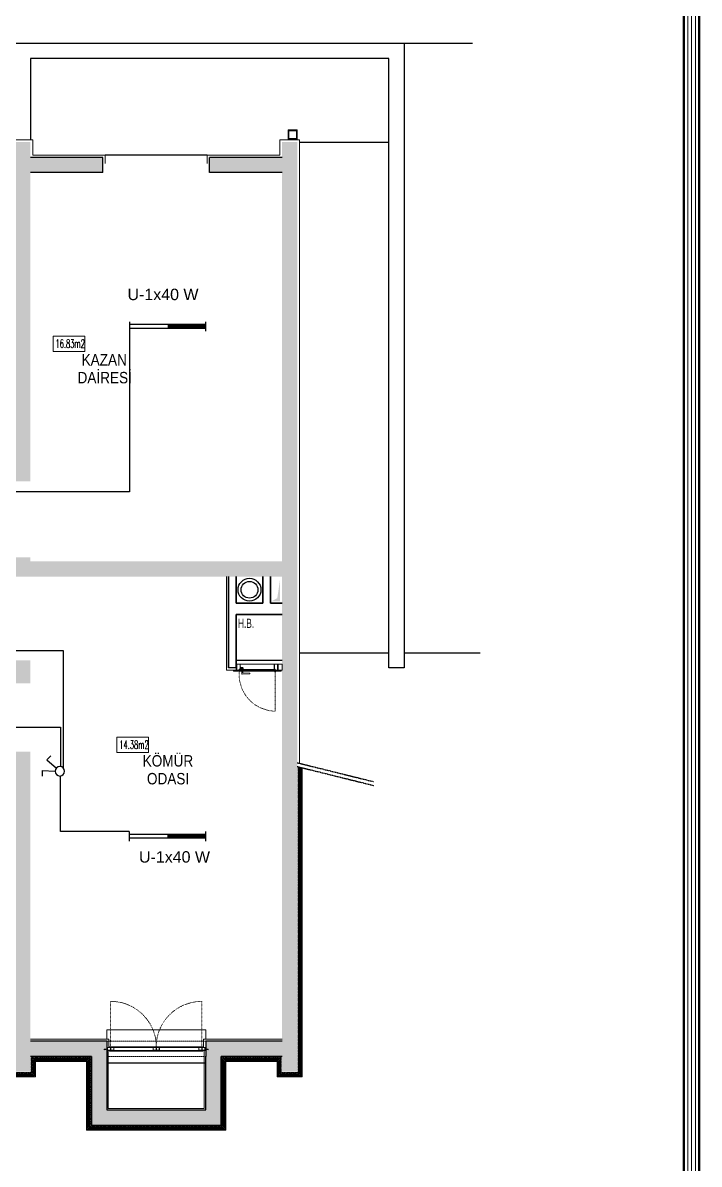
# Model space of a CAD drawing. Header units: millimetres. Extents: x -4402 to 30102, y 1696 to 6551.
# Drawn here: x 12546 to 13433, y 3504 to 5002 of the extents above; entities that cross this region are included whole.
import ezdxf

# ---------------------------------------------------------------- set-up
doc = ezdxf.new("R2010")
doc.units = ezdxf.units.MM
for name, pattern in [('DASHDOT2', [0.5, 0.25, -0.125, 0, -0.125]), ('DOT', [0.25, 0, -0.25]), ('HIDDEN', [0.375, 0.25, -0.125])]:
    doc.linetypes.add(name, pattern=pattern)
for name, color, linetype, lineweight in [('B', 30, 'Continuous', 25), ('BETON', 6, 'Continuous', 50), ('C', 1, 'Continuous', 20), ('D', 4, 'Continuous', 35), ('DY', 6, 'Continuous', 13), ('GOR-020', 2, 'Continuous', 20), ('M', 30, 'Continuous', 25), ('MH', 20, 'Continuous', 20), ('P', 1, 'Continuous', 20), ('S', 6, 'Continuous', 20), ('YYM', 20, 'Continuous', 18)]:
    doc.layers.add(name, color=color, linetype=linetype, lineweight=lineweight)
for name, color, linetype in [('BOYA', 253, 'Continuous'), ('CEMAL AYAR  AYD. HAT', 6, 'Continuous'), ('DUVARS', 4, 'Continuous'), ('ELEKTRİK YAZI', 2, 'Continuous'), ('PP', 2, 'Continuous'), ('SEMBOL', 1, 'Continuous')]:
    doc.layers.add(name, color=color, linetype=linetype)
doc.styles.add('1', font='arial.ttf', dxfattribs={"height": 18})
doc.styles.add('SIMPLEX', font='SIMPLEX.SHX', dxfattribs={"width": 0.65, "height": 10})
doc.styles.get("Standard").update_dxf_attribs({"font": 'arial.ttf'})
doc.linetypes.add('BATTING', pattern='A,0.0001,-0.1,[134,ltypeshp.shx,S=0.1,R=0,X=-0.1,Y=0],-0.2,[134,ltypeshp.shx,S=0.1,R=180,X=0.1,Y=0],-0.1', length=0.4001)

# ---------------------------------------------------------------- blocks, each defined once
blk = doc.blocks.new('SAFT-1')
at = {"layer": 'P'}
for p, q in [((50, 5), (5, 5)), ((7.1, -0.3), (7.1, 0.4)), ((8.4, 0.6), (7.3, 0.6)), ((8.3, 0.8), (7.4, 0.8)), ((7.4, 0.6), (7.4, 0.8)), ((8.3, 0.6), (8.3, 0.8)), ((8.6, -0.3), (8.6, 0.4)), ((4.1, -2.3), (4.1, -2.1)), ((4.1, -2.3), (4.1, -3.8)), ((50.9, -2.3), (4.1, -2.3)), ((50.9, -3.8), (4.1, -3.8)), ((4.1, -3.8), (4.1, -4)), ((4.2, -2), (50.8, -2)), ((4.2, -4.1), (50.8, -4.1)), ((7.1, -7.5), (7.1, -4.8)), ((8.4, -0.5), (7.3, -0.5)), ((7.4, -1.3), (7.4, -0.5)), ((17.8, -7.8), (7.6, -8)), ((8.3, -1.3), (8.3, -0.5)), ((8.6, -6.3), (8.6, -4.8)), ((17.8, -6.7), (8.6, -6.3)), ((9.1, -2.3), (9.1, -3.8)), ((17.8, -7.8), (17.8, -6.7)), ((45.9, -2.3), (45.9, -3.8)), ((50.9, -2.3), (50.9, -2.1)), ((50.9, -3.8), (50.9, -2.3)), ((50.9, -2.3), (50.9, -3.8)), ((50.9, -3.8), (50.9, -4))]:
    blk.add_line(p, q, dxfattribs=at)
at = {"layer": 'P', "color": 40, "linetype": 'DOT'}
blk.add_line((51, -4.7), (51, -56.7), dxfattribs=at)
at = {"layer": 'P', "color": 1}
for points in [[(0, -3), (0.8, -3), (0.8, 5), (0, 5)], [(0.8, -3), (3.8, -3), (3.8, -1.7), (5, -1.7), (5, 5), (0.8, 5)], [(54.2, -3), (51.2, -3), (51.2, -1.7), (50, -1.7), (50, 5), (54.2, 5)], [(60, 5), (55, 5), (55, -3), (60, -3)], [(3.8, -3), (3.8, -3.8), (-3.7, -3.8), (-3.7, -3)], [(4, -1.7), (4, -1.8), (4.2, -2), (4.6, -2), (4.8, -1.8), (4.8, -1.7), (4.5, -1.7), (4.5, -1.4), (4.3, -1.4), (4.3, -1.7)], [(51, -1.7), (51, -1.8), (50.8, -2), (50.4, -2), (50.2, -1.8), (50.2, -1.7), (50.5, -1.7), (50.5, -1.4), (50.7, -1.4), (50.7, -1.7)], [(51.2, -3), (51.2, -3.8), (58.7, -3.8), (58.7, -3)]]:
    blk.add_lwpolyline(points, close=True, dxfattribs=at)
at = {"layer": 'P'}
for points in [[(5, 5), (5.2, 5, -0.414214), (5.3, 4.9), (5.3, -1.6, -0.414214), (5.2, -1.7), (5, -1.7)], [(50, 5), (49.8, 5, 0.414214), (49.7, 4.9), (49.7, -1.6, 0.414214), (49.8, -1.7), (50, -1.7)], [(9.9, -2, 0.414214), (9.7, -1.8), (6, -1.8, 0.414214), (5.8, -2)], [(9.9, -4.1, -0.414214), (9.7, -4.3), (6, -4.3, -0.414214), (5.8, -4.1)], [(8.9, -1.8), (8.9, -1.5, 0.414214), (8.7, -1.3), (7, -1.3, 0.414214), (6.8, -1.5), (6.8, -1.8)], [(8.9, -4.3), (8.9, -4.6, -0.414214), (8.7, -4.8), (7, -4.8, -0.414214), (6.8, -4.6), (6.8, -4.3)]]:
    blk.add_lwpolyline(points, format="xyb", dxfattribs=at)
for points in [[(5.5, -1.2), (5.3, -1.2), (5.3, 1.3), (5.5, 1.3)], [(6.9, -0.2), (6, -0.2), (6, 0.3), (6.9, 0.3), (6.9, 0.8), (5.5, 0.8), (5.5, -0.7), (6.9, -0.7)]]:
    blk.add_lwpolyline(points, close=True, dxfattribs=at)
for points in [[(7.1, 0.2), (6.1, 0.2), (6.1, -0.1), (7.1, -0.1)], [(8.6, -0.1), (9, -0.1), (9, 0.2), (8.6, 0.2)]]:
    blk.add_lwpolyline(points, dxfattribs=at)
at = {"layer": 'P', "color": 1}
for points in [[(50, -1.7), (50, 5)], [(54.2, -3), (54.2, 5), (55, 5), (55, -3)]]:
    blk.add_lwpolyline(points, dxfattribs=at)
for points in [[(0.3, -3.8), (3.8, -3.8), (3.8, -4, -0.414214), (3.7, -4.1), (-3.6, -4.1, -0.414214), (-3.7, -4), (-3.7, -3.8)], [(54.7, -3.8), (51.2, -3.8), (51.2, -4, 0.414214), (51.3, -4.1), (58.6, -4.1, 0.414214), (58.7, -4), (58.7, -3.8)]]:
    blk.add_lwpolyline(points, format="xyb", close=True, dxfattribs=at)
blk.add_circle((51, -4.7), 0.5, dxfattribs=at)
at = {"layer": 'P'}
for centre, radius, start, end in [((7.3, 0.4), 0.2, 90, 180), ((8.4, 0.4), 0.2, 0, 90), ((4.2, -2.1), 0.1, 90, 180), ((4.2, -4), 0.1, 180, 270), ((7.3, -0.3), 0.2, 180, 270), ((7.6, -7.5), 0.5, 180, 270), ((8.4, -0.3), 0.2, 270, 0), ((50.8, -2.1), 0.1, 0, 90), ((50.8, -4), 0.1, 270, 0)]:
    blk.add_arc(centre, radius, start, end, dxfattribs=at)
at = {"layer": 'P', "color": 40, "linetype": 'DOT'}
blk.add_arc((51.8, -8.7), 48, 174.3842, 269.0722, dxfattribs=at)
blk = doc.blocks.new('DP-130')
at = {"layer": 'P', "color": 40, "linetype": 'DOT'}
for p, q in [((5.2, -7.5), (5.2, 52.4)), ((124.8, -7.5), (124.8, 52.4))]:
    blk.add_line(p, q, dxfattribs=at)
at = {"layer": 'P', "color": 8, "linetype": 'HIDDEN'}
for p, q in [((0, 0), (130, 0)), ((0, -20), (130, -20))]:
    blk.add_line(p, q, dxfattribs=at)
at = {"layer": 'P'}
for p, q in [((3.7, -12.6), (2.9, -12)), ((5.6, -7.5), (4.6, -7.5)), ((5.2, -8), (5.2, -6.9)), ((6.7, -7.5), (7.2, -7.9)), ((6.8, -7.4), (63.4, -7.4)), ((6.8, -12.7), (63.4, -12.7)), ((63.5, -7.5), (63, -7.9)), ((66.5, -12.6), (67, -12.2)), ((123.2, -7.4), (66.6, -7.4)), ((123.2, -12.7), (66.6, -12.7)), ((123.3, -7.5), (122.8, -7.9)), ((124.4, -7.5), (125.4, -7.5)), ((124.8, -8), (124.8, -6.9)), ((126.3, -12.6), (127.1, -12))]:
    blk.add_line(p, q, dxfattribs=at)
at = {"layer": 'P', "color": 30}
blk.add_lwpolyline([(0, 3), (0, 15), (0, 15), (130, 15), (130, 15), (130, 3)], dxfattribs=at)
at = {"layer": 'P', "color": 8}
for points in [[(0.6, -10), (-3.2, -10.5), (-3.2, -11), (1, -10.4), (1, -9), (0.6, -9)], [(129.5, -10), (133.2, -10.5), (133.2, -11), (129, -10.4), (129, -9), (129.5, -9)]]:
    blk.add_lwpolyline(points, close=True, dxfattribs=at)
at = {"layer": 'P', "color": 6}
for points in [[(1, -12), (5, -12), (5, -8), (1, -8)], [(1.2, -11.8), (4.9, -11.8), (4.9, -8.2), (1.2, -8.2)], [(5.3, -12), (9.3, -12), (9.3, -8), (5.3, -8)], [(5.5, -11.8), (9.2, -11.8), (9.2, -8.2), (5.5, -8.2)], [(64.9, -12), (60.9, -12), (60.9, -8), (64.9, -8)], [(64.7, -11.8), (61, -11.8), (61, -8.2), (64.7, -8.2)], [(65.2, -12), (69.2, -12), (69.2, -8), (65.2, -8)], [(65.3, -11.8), (69, -11.8), (69, -8.2), (65.3, -8.2)], [(124.7, -12), (120.7, -12), (120.7, -8), (124.7, -8)], [(124.6, -11.8), (120.8, -11.8), (120.8, -8.2), (124.6, -8.2)], [(129, -12), (125, -12), (125, -8), (129, -8)], [(128.9, -11.8), (125.1, -11.8), (125.1, -8.2), (128.9, -8.2)]]:
    blk.add_lwpolyline(points, close=True, dxfattribs=at)
at = {"layer": 'P'}
for points in [[(3.8, -7.4), (6.6, -7.4, -0.414214), (6.7, -7.5), (6.7, -7.9), (3.7, -7.9), (3.7, -7.5, -0.414214)], [(6.6, -12.7), (3.8, -12.7, -0.414214), (3.7, -12.6), (3.7, -12.2), (6.7, -12.2), (6.7, -12.6, -0.414214)], [(63.6, -7.4), (66.4, -7.4, -0.414214), (66.5, -7.5), (66.5, -7.9), (63.5, -7.9), (63.5, -7.5, -0.414214)], [(63.6, -12.7), (66.4, -12.7, 0.414214), (66.5, -12.6), (66.5, -12.2), (63.5, -12.2), (63.5, -12.6, 0.414214)], [(126.2, -7.4), (123.4, -7.4, 0.414214), (123.3, -7.5), (123.3, -7.9), (126.3, -7.9), (126.3, -7.5, 0.414214)], [(123.4, -12.7), (126.2, -12.7, 0.414214), (126.3, -12.6), (126.3, -12.2), (123.3, -12.2), (123.3, -12.6, 0.414214)]]:
    blk.add_lwpolyline(points, format="xyb", close=True, dxfattribs=at)
for points in [[(64.4, -7.9), (64.4, -8), (5.8, -8), (5.8, -7.9)], [(64.4, -12.2), (64.4, -12), (5.8, -12), (5.8, -12.2)], [(65.7, -7.9), (65.7, -8), (124.2, -8), (124.2, -7.9)], [(65.7, -12.2), (65.7, -12), (124.2, -12), (124.2, -12.2)]]:
    blk.add_lwpolyline(points, close=True, dxfattribs=at)
for centre in [(5.2, -7.5), (124.8, -7.5)]:
    blk.add_circle(centre, 0.4, dxfattribs=at)
at = {"layer": 'P', "color": 40, "linetype": 'DOT'}
for centre, start, end in [((5.2, -7.5), 0.0957, 90), ((124.8, -7.5), 90, 179.9043)]:
    blk.add_arc(centre, 59.9, start, end, dxfattribs=at)
blk = doc.blocks.new('Armatür_U 2x40')
at = {"layer": 'SEMBOL'}
for p, q in [((-50, 8.75), (-50, -3.75)), ((50, 5), (-50, 5)), ((50, 0), (-50, 0)), ((50, 8.75), (50, -3.75))]:
    blk.add_line(p, q, dxfattribs=at)
at = {"layer": 'SEMBOL', "const_width": 5}
blk.add_lwpolyline([(50, 2.5), (0, 2.5)], dxfattribs=at)
blk = doc.blocks.new('Anahtar_Komutatör')
at = {"layer": 'SEMBOL'}
for p, q in [((-6.7, 21.6), (-13.8, 19.3)), ((-6.7, 21.6), (-1.9, 5.9)), ((8.4, 21.6), (2.3, 5.8)), ((8.4, 21.6), (15.3, 18.7))]:
    blk.add_line(p, q, dxfattribs=at)
blk.add_circle((0, 0), 6.25, dxfattribs=at)

msp = doc.modelspace()

# ---------------------------------------------------------------- hatches: boundary and pattern name
at = {"layer": 'BOYA', "linetype": 'Continuous'}
for points in [[(12556.3, 4845), (12536.3, 4845), (12536.3, 4400), (12556.3, 4400)], [(12906.3, 4845), (12886.3, 4845), (12886.3, 4295), (12556.3, 4295), (12556.3, 4300), (12536.3, 4300), (12536.3, 4295), (12536.3, 4275), (12886.3, 4275), (12886.3, 3625), (12906.3, 3625)], [(12651.3, 4825), (12556.3, 4825), (12556.3, 4805), (12651.3, 4805)], [(12886.3, 4825), (12791.3, 4825), (12791.3, 4805), (12886.3, 4805)], [(12556.3, 4165), (12296.3, 4165), (12296.3, 4235), (12276.3, 4235), (12276.3, 4165), (12206.3, 4165), (12206.3, 3785), (12226.3, 3785), (12226.3, 4145), (12536.3, 4145), (12536.3, 4135), (12556.3, 4135)], [(12556.3, 4045), (12536.3, 4045), (12536.3, 3625), (12556.3, 3625)], [(12806.3, 3645), (12886.3, 3645), (12886.3, 3665), (12786.3, 3665), (12786.3, 3645), (12786.3, 3575), (12656.3, 3575), (12656.3, 3645), (12656.3, 3665), (12556.3, 3665), (12556.3, 3645), (12636.3, 3645), (12636.3, 3555), (12806.3, 3555)]]:
    msp.add_hatch(color=256, dxfattribs=at).paths.add_polyline_path(points)
at = {"layer": 'BOYA'}
msp.add_hatch(color=256, dxfattribs=at).paths.add_polyline_path([(12872.6, 4242.5), (12883.8, 4242.5), (12883.8, 4272.1), (12880.1, 4246.6)])

# ---------------------------------------------------------------- linework, layer by layer
at = {"color": 9, "true_color": 0xd19cc7}
for p, q in [((12686.1, 4596.7), (12686.1, 4386)), ((12686.1, 4386), (12522.8, 4386)), ((12448.5, 4077.2), (12595.8, 4077.2)), ((12595.8, 4077.2), (12595.8, 4025.6)), ((12595.8, 3940.4), (12595.8, 4013.2)), ((12685.9, 3940.4), (12595.8, 3940.4))]:
    msp.add_line(p, q, dxfattribs=at)
at = {"layer": 'B'}
for p, q in [((13046.3, 4975), (13136.3, 4975)), ((12909.3, 4845), (13026.3, 4845)), ((12826.3, 4165), (12886.3, 4165)), ((12909.3, 4175), (13026.3, 4175)), ((13046.3, 4175), (13146.3, 4175))]:
    msp.add_line(p, q, dxfattribs=at)
for points in [[(12536.3, 4848), (12536.3, 4975), (13046.3, 4975), (13046.3, 4155), (13026.3, 4155), (13026.3, 4955), (12556.3, 4955), (12556.3, 4848)], [(12656.3, 3638.5), (12656.3, 3636.8), (12786.3, 3636.8), (12786.3, 3638.5)]]:
    msp.add_lwpolyline(points, dxfattribs=at)
for radius in [15, 11]:
    msp.add_circle((12843.6, 4257.6), radius, dxfattribs=at)
at = {"layer": 'BETON'}
for p, q in [((13433.5, 6096.8), (13433.5, 1766.3)), ((13413.5, 6076.8), (13413.5, 1786.3))]:
    msp.add_line(p, q, dxfattribs=at)
at = {"layer": 'C'}
for points in [[(12906.3, 4861), (12894.3, 4861), (12894.3, 4849), (12906.3, 4849)], [(12905.3, 4860), (12895.3, 4860), (12895.3, 4850), (12905.3, 4850)]]:
    msp.add_lwpolyline(points, close=True, dxfattribs=at)
at = {"layer": 'CEMAL AYAR  AYD. HAT', "color": 9, "linetype": 'ByBlock', "true_color": 0xd19cc7}
for p, q in [((12599.5, 4177.5), (12326.5, 4177.5)), ((12599.5, 4023.6), (12599.5, 4177.5))]:
    msp.add_line(p, q, dxfattribs=at)
at = {"layer": 'D'}
for p, q in [((12816.3, 4155), (12816.3, 4275)), ((12826.3, 4275), (12826.3, 4240)), ((12861.3, 4275), (12861.3, 4240)), ((12871.3, 4275), (12871.3, 4240)), ((12826.3, 4240), (12861.3, 4240)), ((12871.3, 4240), (12886.3, 4240)), ((12826.3, 4225), (12886.3, 4225)), ((12826.3, 4225), (12826.3, 4155))]:
    msp.add_line(p, q, dxfattribs=at)
at = {"layer": 'DUVARS'}
msp.add_line((12826.3, 4155), (12816.3, 4155), dxfattribs=at)
at = {"layer": 'DY', "color": 8}
msp.add_lwpolyline([(12529.8, 3618.5), (12562.8, 3618.5), (12562.8, 3638.5), (12629.8, 3638.5), (12629.8, 3548.5), (12812.8, 3548.5), (12812.8, 3638.5), (12879.8, 3638.5), (12879.8, 3618.5), (12912.8, 3618.5), (12912.8, 4024)], dxfattribs=at)
at = {"layer": 'DY'}
msp.add_lwpolyline([(12530.8, 3619.5), (12561.8, 3619.5), (12561.8, 3639.5), (12630.8, 3639.5), (12630.8, 3549.5), (12811.8, 3549.5), (12811.8, 3639.5), (12880.8, 3639.5), (12880.8, 3619.5), (12911.8, 3619.5), (12911.8, 4024.3)], dxfattribs=at)
at = {"layer": 'DY', "color": 8, "linetype": 'BATTING', "ltscale": 0.125}
msp.add_lwpolyline([(12532.1, 3620.7), (12560.6, 3620.7), (12560.6, 3640.7), (12632.1, 3640.7), (12632.1, 3550.7), (12810.6, 3550.7), (12810.6, 3640.7), (12882.1, 3640.7), (12882.1, 3620.7), (12910.6, 3620.7), (12910.6, 4024.9)], dxfattribs=at)
at = {"layer": 'DY', "color": 8, "linetype": 'DASHDOT2'}
for points in [[(12534.3, 3623), (12558.3, 3623), (12558.3, 3643), (12634.3, 3643), (12634.3, 3553), (12808.3, 3553), (12808.3, 3643), (12884.3, 3643), (12884.3, 3623), (12908.3, 3623), (12908.3, 4024.9)], [(12535.3, 3624), (12557.3, 3624), (12557.3, 3644), (12635.3, 3644), (12635.3, 3554), (12807.3, 3554), (12807.3, 3644), (12885.3, 3644), (12885.3, 3624), (12907.3, 3624), (12907.3, 4024.9)]]:
    msp.add_lwpolyline(points, dxfattribs=at)
at = {"layer": 'GOR-020'}
for p, q in [((13418.5, 6081.8), (13418.5, 1781.3)), ((13423.5, 6086.8), (13423.5, 1776.3)), ((13428.5, 6091.8), (13428.5, 1771.3))]:
    msp.add_line(p, q, dxfattribs=at)
at = {"layer": 'M', "linetype": 'Continuous'}
msp.add_line((12788.3, 4828), (12654.3, 4828), dxfattribs=at)
at = {"layer": 'M', "color": 8, "linetype": 'HIDDEN'}
for p, q in [((12906.3, 4030.6), (13006.3, 4005.8)), ((12906.3, 4025.6), (13006.3, 4000.8))]:
    msp.add_line(p, q, dxfattribs=at)
at = {"layer": 'PP'}
for p, q in [((12651.3, 4825), (12556.3, 4825)), ((12651.3, 4805), (12651.3, 4825)), ((12886.3, 4825), (12791.3, 4825)), ((12791.3, 4805), (12791.3, 4825)), ((12651.3, 4805), (12556.3, 4805)), ((12886.3, 4805), (12791.3, 4805)), ((12656.3, 3665), (12556.3, 3665)), ((12656.3, 3665), (12656.3, 3645)), ((12886.3, 3665), (12786.3, 3665)), ((12786.3, 3665), (12786.3, 3645)), ((12636.3, 3645), (12556.3, 3645)), ((12886.3, 3645), (12806.3, 3645))]:
    msp.add_line(p, q, dxfattribs=at)
for points in [[(12636.3, 3645), (12636.3, 3555), (12806.3, 3555), (12806.3, 3645)], [(12656.3, 3645), (12656.3, 3575), (12786.3, 3575), (12786.3, 3645)]]:
    msp.add_lwpolyline(points, dxfattribs=at)
at = {"layer": 'S'}
for p, q in [((12813.3, 4152), (12813.3, 4275)), ((12822.6, 4152), (12813.3, 4152)), ((12659.3, 3668), (12556.3, 3668)), ((12659.3, 3668), (12659.3, 3657)), ((12886.3, 3668), (12783.3, 3668)), ((12783.3, 3668), (12783.3, 3657))]:
    msp.add_line(p, q, dxfattribs=at)
for points in [[(12453.3, 4767), (12453.3, 4778), (12533.3, 4778), (12533.3, 4848), (12559.3, 4848), (12559.3, 4828), (12654.3, 4828), (12654.3, 4817)], [(12909.3, 4029.9), (12909.3, 4848), (12883.3, 4848), (12883.3, 4828), (12788.3, 4828), (12788.3, 4817)], [(12909.3, 4024.9), (12909.3, 3622), (12883.3, 3622), (12883.3, 3642), (12809.3, 3642), (12809.3, 3552), (12633.3, 3552), (12633.3, 3642), (12559.3, 3642), (12559.3, 3622), (12533.3, 3622)], [(12658.3, 3653), (12658.3, 3577), (12784.3, 3577), (12784.3, 3653)]]:
    msp.add_lwpolyline(points, dxfattribs=at)
at = {"layer": 'YYM'}
for points in [[(12627.6, 4570.2), (12586, 4570.2), (12586, 4590.5), (12627.6, 4590.5)], [(12711.3, 4043.9), (12669.8, 4043.9), (12669.8, 4064.2), (12711.3, 4064.2)]]:
    msp.add_lwpolyline(points, close=True, dxfattribs=at)

# ---------------------------------------------------------------- block references
at = {"layer": 'P'}
for name, p in [('SAFT-1', (12826.3, 4155)), ('DP-130', (12656.3, 3665))]:
    msp.add_blockref(name, p, dxfattribs=at)
at = {"layer": 'SEMBOL'}
for p in [(12736.1, 4600.5), (12735.9, 3931.6)]:
    msp.add_blockref('Armatür_U 2x40', p, dxfattribs=at)
at = {"layer": 'SEMBOL', "xscale": -1, "rotation": 66.06183654405108}
msp.add_blockref('Anahtar_Komutatör', (12594.9, 4019.4), dxfattribs=at)

# ---------------------------------------------------------------- texts
at = {"layer": 'ELEKTRİK YAZI'}
for p in [(12683.6, 4637.7), (12698.7, 3899.5)]:
    msp.add_text('U-1x40 W', height=15, dxfattribs=at).set_placement(p)
at = {"layer": 'MH', "style": '1'}
for s, height, width, p in [('KAZAN', 15, 0.85, (12623.4, 4551.9)), ('DAİRESİ', 15, 0.85, (12618.1, 4528.5)), ('H.B.', 12, 0.65, (12828.6, 4207.6)), ('KÖMÜR', 15, 0.85, (12703.5, 4025.6)), ('ODASI', 15, 0.85, (12709.1, 4002.2))]:
    msp.add_text(s, height=height, dxfattribs=dict(at, width=width)).set_placement(p)
at = {"layer": 'YYM', "style": 'SIMPLEX', "width": 0.5}
for s, p in [('16.83m2', (12589.2, 4575.1)), ('14.38m2', (12672.9, 4048.8))]:
    msp.add_text(s, height=11, dxfattribs=at).set_placement(p)

doc.saveas('drawing.dxf')
